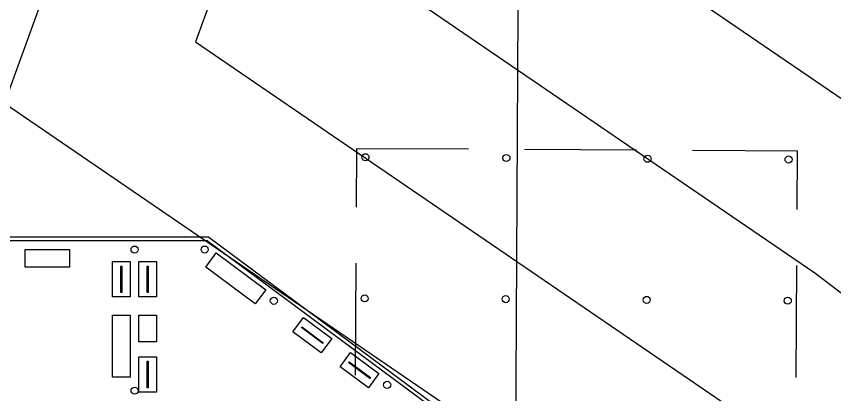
# Model space of a CAD drawing. Header units: millimetres. Extents: x 55520 to 96084, y -58491 to -49645.
# Drawn here: x 60621.4 to 60667.81, y -57531.61 to -57510.17 of the extents above; entities that cross this region are included whole.
import ezdxf

# ---------------------------------------------------------------- set-up
doc = ezdxf.new("R2010")
doc.units = ezdxf.units.MM
doc.linetypes.add('HIDDEN', pattern=[9.525, 6.35, -3.175])
for name, color, linetype in [('Alvenaria Corte', 30, 'Continuous'), ('Alvenaria Vista', 40, 'Continuous'), ('ARQ-COTAS', 1, 'Continuous'), ('Curvas de Nível', 10, 'Continuous'), ('Esquadrias', 241, 'Continuous'), ('Mobiliário_cinza', 254, 'Continuous'), ('Pilares', 181, 'Continuous'), ('Projeção', 60, 'HIDDEN')]:
    doc.layers.add(name, color=color, linetype=linetype)

# ---------------------------------------------------------------- blocks, each defined once
blk = doc.blocks.new('Expo_1')
blk.add_lwpolyline([(55979.651, -57955.975), (55981.651, -57955.975), (55981.651, -57956.975), (55979.651, -57956.975)], close=True)
at = {"layer": 'Esquadrias'}
blk.add_lwpolyline([(55979.901, -57956.45), (55981.401, -57956.45), (55981.401, -57956.5), (55979.901, -57956.5)], close=True, dxfattribs=at)

msp = doc.modelspace()

# ---------------------------------------------------------------- linework, layer by layer
at = {"layer": 'Alvenaria Corte'}
for p, q in [((60632.307, -57522.69), (60576.952, -57522.69)), ((60632.307, -57522.69), (60710.347, -57580.489)), ((60632.241, -57522.89), (60596.099, -57522.89)), ((60632.241, -57522.89), (60687.727, -57563.985))]:
    msp.add_line(p, q, dxfattribs=at)
at = {"layer": 'Alvenaria Vista'}
msp.add_open_spline([(60790.775, -57597.925), (60728.185, -57615.952), (60665.595, -57633.978), (60603.005, -57652.005), (60592.83, -57653.565), (60582.655, -57655.124), (60572.481, -57656.684), (60559.972, -57655.216), (60547.464, -57653.749), (60534.956, -57652.282), (60526.601, -57645.129), (60518.246, -57637.976), (60509.892, -57630.823), (60506.602, -57573.917), (60503.313, -57517.011), (60500.024, -57460.105), (60498.305, -57440.833), (60496.586, -57421.56), (60494.868, -57402.288)], degree=3, knots=[20.322416, 20.322416, 20.322416, 20.322416, 21.305376, 21.305376, 21.305376, 22.305376, 22.305376, 22.305376, 23.305376, 23.305376, 23.305376, 24.305376, 24.305376, 24.305376, 25.305376, 25.305376, 25.305376, 25.593369, 25.593369, 25.593369, 25.593369], dxfattribs=at)
at = {"layer": 'ARQ-COTAS'}
msp.add_lwpolyline([(60646.44, -57650.213), (60649.109, -57650.228), (60649.933, -57495.738), (60647.263, -57495.724)], dxfattribs=at)
at = {"layer": 'Curvas de Nível', "color": 251}
for points in [[(60669.384, -57391.46), (60669.752, -57392.543), (60673.246, -57427.977), (60660.516, -57494.546), (60643.974, -57509.194), (60666.689, -57524.714), (60717.033, -57562.968), (60728.619, -57559.631)], [(60703.317, -57541.242), (60671.953, -57517.411), (60658.585, -57508.277), (60668.78, -57499.25), (60677.627, -57436.161), (60674.196, -57391.162)], [(60660.076, -57392.038), (60660.897, -57394.456), (60664.162, -57427.565), (60652.252, -57489.842), (60633.409, -57506.529), (60631.561, -57511.613), (60661.424, -57532.017), (60715.184, -57572.867), (60740.581, -57565.552)], [(60752.804, -57571.398), (60750.255, -57572.132), (60713.164, -57582.815), (60679.584, -57555.325), (60620.717, -57515.104), (60625.73, -57501.307), (60643.989, -57485.138), (60655.078, -57427.153), (60652.042, -57396.369), (60650.768, -57392.615)]]:
    msp.add_lwpolyline(points, dxfattribs=at)
at = {"layer": 'Mobiliário_cinza'}
for points in [[(60621.901, -57523.39), (60624.401, -57523.39), (60624.401, -57524.39), (60621.901, -57524.39)], [(60632.733, -57523.581), (60635.545, -57525.664), (60634.95, -57526.468), (60632.137, -57524.385)], [(60627.849, -57527.115), (60627.849, -57530.615), (60626.849, -57530.615), (60626.849, -57527.115)], [(60629.349, -57527.115), (60629.349, -57528.615), (60628.349, -57528.615), (60628.349, -57527.115)]]:
    msp.add_lwpolyline(points, close=True, dxfattribs=at)
at = {"layer": 'Pilares'}
for centre in [(60641.196, -57518.157), (60649.196, -57518.2), (60657.196, -57518.243), (60665.196, -57518.285), (60628.099, -57523.39), (60632.076, -57523.39), (60641.153, -57526.157), (60649.153, -57526.2), (60657.153, -57526.243), (60636, -57526.295), (60665.153, -57526.285), (60642.428, -57531.057), (60628.099, -57531.39)]:
    msp.add_circle(centre, 0.2, dxfattribs=at)
at = {"layer": 'Projeção'}
for p, q in [((60640.326, -57587.654), (60640.699, -57517.655)), ((60640.699, -57517.655), (60665.698, -57517.788)), ((60665.325, -57587.787), (60665.698, -57517.788))]:
    msp.add_line(p, q, dxfattribs=at)

# ---------------------------------------------------------------- block references
at = {"layer": 'Mobiliário_cinza'}
for p, rotation in [((118583.824, -1544.422), 270.0000000002797), ((118585.324, -1544.422), 270.0000000002797), ((50146.271, 22363.599), 323.4751236822966), ((50148.948, 22361.616), 323.4751236822966), ((118585.324, -1549.82), 270.0000000002797)]:
    msp.add_blockref('Expo_1', p, dxfattribs=dict(at, rotation=rotation))

doc.saveas('drawing.dxf')
